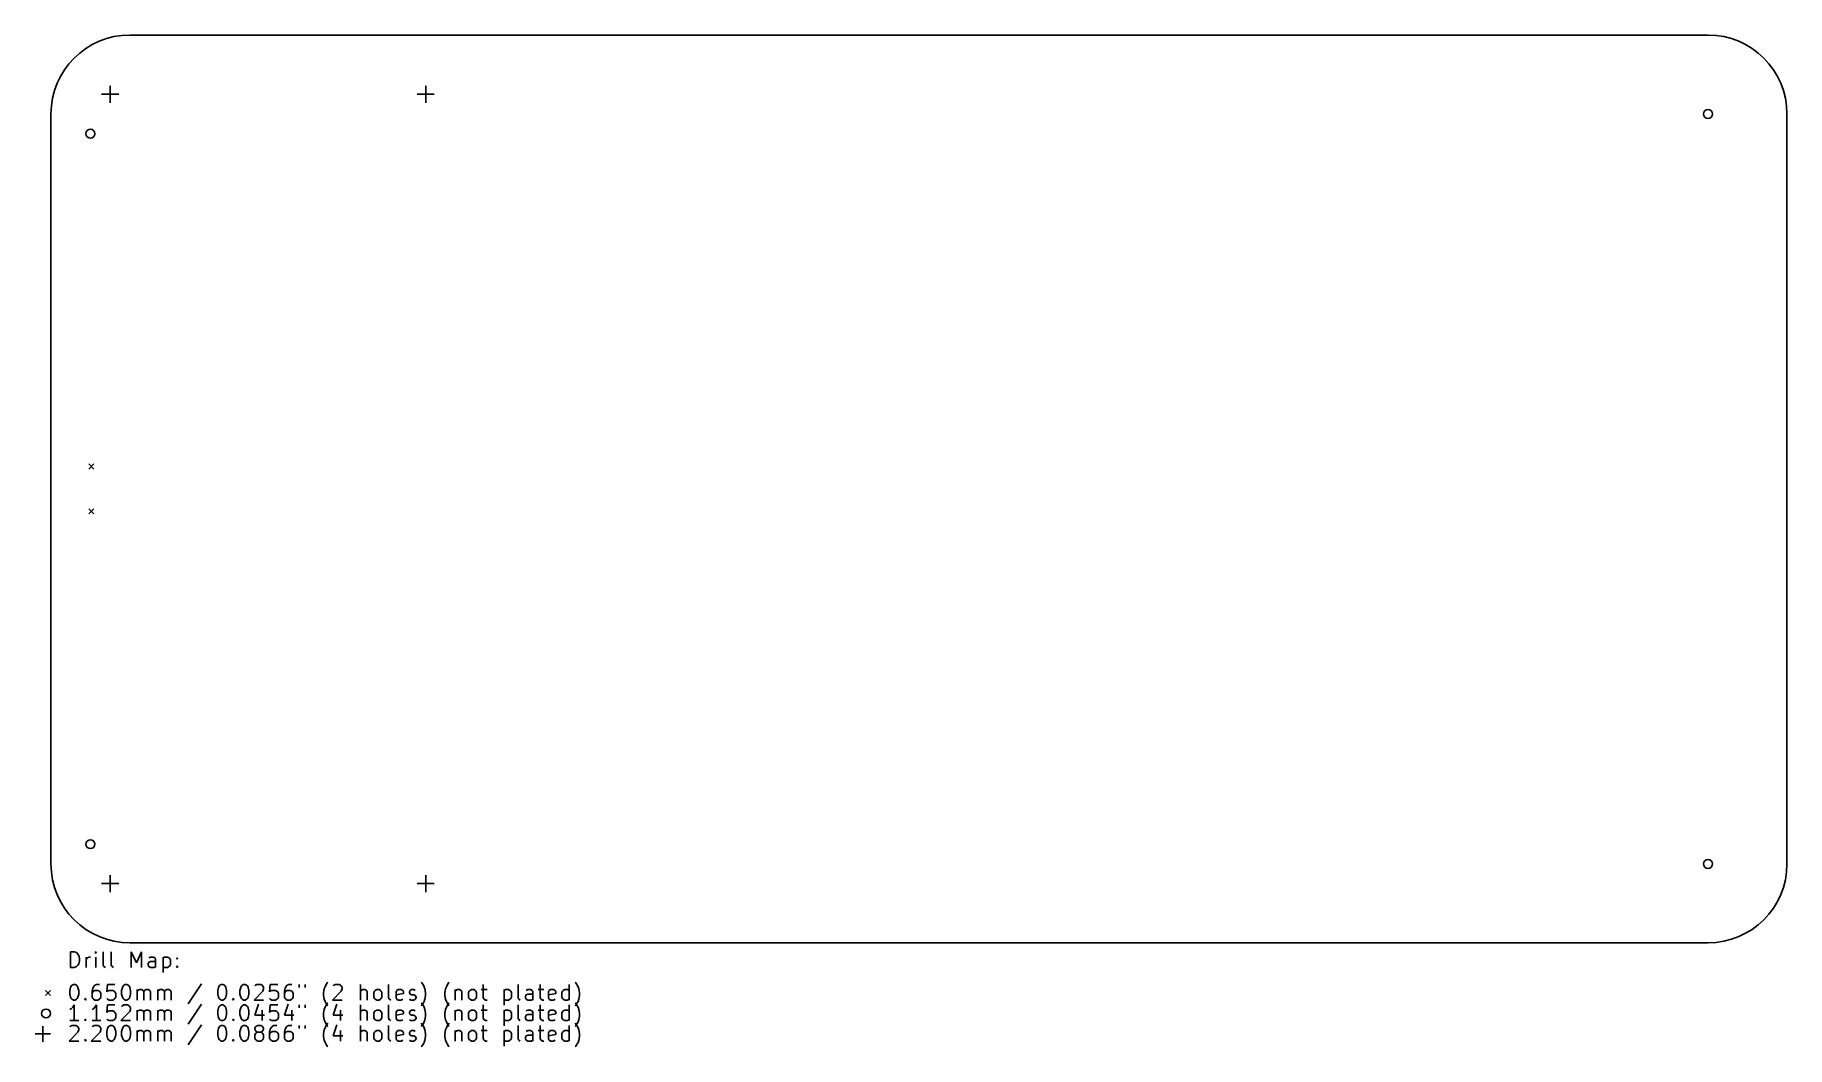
# Model space of a CAD drawing. Extents: x 40 to 265, y -138 to -8.
import ezdxf

# ---------------------------------------------------------------- set-up
doc = ezdxf.new("R2010")
doc.units = 0
doc.layers.add('BLACK', color=7, linetype='CONTINUOUS')

msp = doc.modelspace()

# ---------------------------------------------------------------- linework, layer by layer
at = {"layer": 'BLACK', "linetype": 'CONTINUOUS'}
for p, q in [((255.27, -7.62), (52.07, -7.62)), ((48.43, -15.24), (50.63, -15.24)), ((49.53, -14.14), (49.53, -16.34)), ((89.07, -15.24), (91.27, -15.24)), ((90.17, -14.14), (90.17, -16.34)), ((41.91, -17.78), (41.91, -114.3)), ((265.43, -114.3), (265.43, -17.78)), ((46.77, -62.825), (47.42, -63.475)), ((47.42, -62.825), (46.77, -63.475)), ((46.77, -68.605), (47.42, -69.255)), ((47.42, -68.605), (46.77, -69.255)), ((48.43, -116.84), (50.63, -116.84)), ((49.53, -115.74), (49.53, -117.94)), ((89.07, -116.84), (91.27, -116.84)), ((90.17, -115.74), (90.17, -117.94)), ((44.4362, -127.615), (44.4362, -125.615)), ((44.4362, -125.615), (44.9124, -125.615)), ((44.9124, -125.615), (45.1981, -125.71)), ((45.1981, -125.71), (45.3886, -125.9)), ((45.3886, -125.9), (45.4838, -126.091)), ((45.4838, -126.091), (45.579, -126.472)), ((46.4362, -127.615), (46.4362, -126.281)), ((46.6267, -126.377), (46.8171, -126.281)), ((46.8171, -126.281), (47.0076, -126.281)), ((47.6743, -125.615), (47.579, -125.71)), ((47.579, -125.71), (47.6743, -125.805)), ((47.7695, -125.71), (47.6743, -125.615)), ((47.6743, -125.615), (47.6743, -125.805)), ((47.6743, -125.805), (47.7695, -125.71)), ((47.6743, -127.615), (47.6743, -126.281)), ((48.6267, -127.329), (48.6267, -125.615)), ((49.6743, -127.329), (49.6743, -125.615)), ((52.07, -124.46), (255.27, -124.46)), ((52.2457, -127.615), (52.2457, -125.615)), ((52.2457, -125.615), (52.9124, -127.043)), ((52.9124, -127.043), (53.579, -125.615)), ((53.579, -125.615), (53.579, -127.615)), ((54.7219, -126.281), (54.5314, -126.377)), ((55.1029, -126.281), (54.7219, -126.281)), ((55.2933, -126.377), (55.1029, -126.281)), ((56.341, -126.281), (56.341, -128.281)), ((56.341, -126.377), (56.5314, -126.281)), ((56.5314, -126.281), (56.9124, -126.281)), ((56.9124, -126.281), (57.1029, -126.377)), ((44.9124, -127.615), (44.4362, -127.615)), ((45.1981, -127.52), (44.9124, -127.615)), ((45.3886, -127.329), (45.1981, -127.52)), ((45.4838, -127.139), (45.3886, -127.329)), ((45.579, -126.758), (45.4838, -127.139)), ((45.579, -126.472), (45.579, -126.758)), ((46.4362, -126.662), (46.5314, -126.472)), ((46.5314, -126.472), (46.6267, -126.377)), ((48.7219, -127.52), (48.6267, -127.329)), ((48.9124, -127.615), (48.7219, -127.52)), ((49.7695, -127.52), (49.6743, -127.329)), ((49.96, -127.615), (49.7695, -127.52)), ((54.4362, -127.139), (54.5314, -126.948)), ((54.4362, -127.329), (54.4362, -127.139)), ((54.5314, -127.52), (54.4362, -127.329)), ((54.5314, -126.948), (54.7219, -126.853)), ((54.7219, -127.615), (54.5314, -127.52)), ((54.7219, -126.853), (55.1981, -126.853)), ((55.1981, -127.615), (54.7219, -127.615)), ((55.1981, -126.853), (55.3886, -126.758)), ((55.3886, -127.52), (55.1981, -127.615)), ((55.3886, -126.567), (55.2933, -126.377)), ((55.3886, -127.615), (55.3886, -126.567)), ((56.5314, -127.615), (56.341, -127.52)), ((56.9124, -127.615), (56.5314, -127.615)), ((57.1029, -127.52), (56.9124, -127.615)), ((57.1029, -126.377), (57.1981, -126.472)), ((57.1981, -127.424), (57.1029, -127.52)), ((57.1981, -126.472), (57.2933, -126.662)), ((57.2933, -127.234), (57.1981, -127.424)), ((57.2933, -126.662), (57.2933, -127.234)), ((58.0552, -126.472), (58.1505, -126.377)), ((58.1505, -126.567), (58.0552, -126.472)), ((58.0552, -127.52), (58.1505, -127.424)), ((58.1505, -127.615), (58.0552, -127.52)), ((58.1505, -126.377), (58.2457, -126.472)), ((58.1505, -126.377), (58.1505, -126.567)), ((58.2457, -126.472), (58.1505, -126.567)), ((58.1505, -127.424), (58.2457, -127.52)), ((58.1505, -127.424), (58.1505, -127.615)), ((58.2457, -127.52), (58.1505, -127.615)), ((41.21, -130.585), (41.86, -131.235)), ((41.86, -130.585), (41.21, -131.235)), ((44.341, -130.577), (44.4362, -130.196)), ((44.341, -131.053), (44.341, -130.577)), ((44.4362, -130.196), (44.5314, -130.005)), ((44.5314, -130.005), (44.6267, -129.91)), ((44.6267, -129.91), (44.8171, -129.815)), ((44.8171, -129.815), (45.0076, -129.815)), ((45.0076, -129.815), (45.1981, -129.91)), ((45.1981, -129.91), (45.2933, -130.005)), ((45.2933, -130.005), (45.3886, -130.196)), ((45.3886, -130.196), (45.4838, -130.577)), ((45.4838, -130.577), (45.4838, -131.053)), ((47.2933, -130.291), (47.1981, -130.672)), ((47.1981, -130.672), (47.1981, -131.434)), ((47.2933, -130.767), (47.1981, -130.958)), ((47.4838, -130.005), (47.2933, -130.291)), ((47.3886, -130.672), (47.2933, -130.767)), ((47.579, -130.577), (47.3886, -130.672)), ((47.579, -129.91), (47.4838, -130.005)), ((47.7695, -129.815), (47.579, -129.91)), ((47.96, -130.577), (47.579, -130.577)), ((48.1505, -129.815), (47.7695, -129.815)), ((48.1505, -130.672), (47.96, -130.577)), ((48.2457, -130.767), (48.1505, -130.672)), ((48.341, -130.958), (48.2457, -130.767)), ((49.1981, -129.815), (49.1029, -130.767)), ((49.1029, -130.767), (49.1981, -130.672)), ((50.1505, -129.815), (49.1981, -129.815)), ((49.1981, -130.672), (49.3886, -130.577)), ((49.3886, -130.577), (49.8648, -130.577)), ((49.8648, -130.577), (50.0552, -130.672)), ((50.0552, -130.672), (50.1505, -130.767)), ((50.1505, -130.767), (50.2457, -130.958)), ((51.0076, -130.577), (51.1029, -130.196)), ((51.0076, -131.053), (51.0076, -130.577)), ((51.1029, -130.196), (51.1981, -130.005)), ((51.1981, -130.005), (51.2933, -129.91)), ((51.2933, -129.91), (51.4838, -129.815)), ((51.4838, -129.815), (51.6743, -129.815)), ((51.6743, -129.815), (51.8648, -129.91)), ((51.8648, -129.91), (51.96, -130.005)), ((51.96, -130.005), (52.0552, -130.196)), ((52.0552, -130.196), (52.1505, -130.577)), ((52.1505, -130.577), (52.1505, -131.053)), ((53.0076, -131.815), (53.0076, -130.481)), ((53.0076, -130.672), (53.1029, -130.577)), ((53.1029, -130.577), (53.2933, -130.481)), ((53.2933, -130.481), (53.579, -130.481)), ((53.579, -130.481), (53.7695, -130.577)), ((53.7695, -130.577), (53.8648, -130.767)), ((53.8648, -130.767), (53.96, -130.577)), ((53.8648, -130.767), (53.8648, -131.815)), ((53.96, -130.577), (54.1505, -130.481)), ((54.1505, -130.481), (54.4362, -130.481)), ((54.4362, -130.481), (54.6267, -130.577)), ((54.6267, -130.577), (54.7219, -130.767)), ((54.7219, -130.767), (54.7219, -131.815)), ((55.6743, -131.815), (55.6743, -130.481)), ((55.6743, -130.672), (55.7695, -130.577)), ((55.7695, -130.577), (55.96, -130.481)), ((55.96, -130.481), (56.2457, -130.481)), ((56.2457, -130.481), (56.4362, -130.577)), ((56.4362, -130.577), (56.5314, -130.767)), ((56.5314, -130.767), (56.6267, -130.577)), ((56.5314, -130.767), (56.5314, -131.815)), ((56.6267, -130.577), (56.8171, -130.481)), ((56.8171, -130.481), (57.1029, -130.481)), ((57.1029, -130.481), (57.2933, -130.577)), ((57.2933, -130.577), (57.3886, -130.767)), ((57.3886, -130.767), (57.3886, -131.815)), ((61.2933, -129.72), (59.579, -132.291)), ((63.3886, -130.577), (63.4838, -130.196)), ((63.3886, -131.053), (63.3886, -130.577)), ((63.4838, -130.196), (63.579, -130.005)), ((63.579, -130.005), (63.6743, -129.91)), ((63.6743, -129.91), (63.8648, -129.815)), ((63.8648, -129.815), (64.0552, -129.815)), ((64.0552, -129.815), (64.2457, -129.91)), ((64.2457, -129.91), (64.341, -130.005)), ((64.341, -130.005), (64.4362, -130.196)), ((64.4362, -130.196), (64.5314, -130.577)), ((64.5314, -130.577), (64.5314, -131.053)), ((66.2457, -130.577), (66.341, -130.196)), ((66.2457, -131.053), (66.2457, -130.577)), ((66.341, -130.196), (66.4362, -130.005)), ((66.4362, -130.005), (66.5314, -129.91)), ((66.5314, -129.91), (66.7219, -129.815)), ((66.7219, -129.815), (66.9124, -129.815)), ((66.9124, -129.815), (67.1029, -129.91)), ((67.1029, -129.91), (67.1981, -130.005)), ((67.1981, -130.005), (67.2933, -130.196)), ((67.2933, -130.196), (67.3886, -130.577)), ((67.3886, -130.577), (67.3886, -131.053)), ((69.1981, -130.672), (68.0552, -131.815)), ((68.1505, -130.005), (68.2457, -129.91)), ((68.2457, -129.91), (68.4362, -129.815)), ((68.4362, -129.815), (68.9124, -129.815)), ((68.9124, -129.815), (69.1029, -129.91)), ((69.1029, -129.91), (69.1981, -130.005)), ((69.1981, -130.005), (69.2933, -130.196)), ((69.2933, -130.386), (69.1981, -130.672)), ((69.2933, -130.196), (69.2933, -130.386)), ((70.1505, -129.815), (70.0552, -130.767)), ((70.0552, -130.767), (70.1505, -130.672)), ((71.1029, -129.815), (70.1505, -129.815)), ((70.1505, -130.672), (70.341, -130.577)), ((70.341, -130.577), (70.8171, -130.577)), ((70.8171, -130.577), (71.0076, -130.672)), ((71.0076, -130.672), (71.1029, -130.767)), ((71.1029, -130.767), (71.1981, -130.958)), ((72.0552, -130.291), (71.96, -130.672)), ((71.96, -130.672), (71.96, -131.434)), ((72.0552, -130.767), (71.96, -130.958)), ((72.2457, -130.005), (72.0552, -130.291)), ((72.1505, -130.672), (72.0552, -130.767)), ((72.341, -130.577), (72.1505, -130.672)), ((72.341, -129.91), (72.2457, -130.005)), ((72.5314, -129.815), (72.341, -129.91)), ((72.7219, -130.577), (72.341, -130.577)), ((72.9124, -129.815), (72.5314, -129.815)), ((72.9124, -130.672), (72.7219, -130.577)), ((73.0076, -130.767), (72.9124, -130.672)), ((73.1029, -130.958), (73.0076, -130.767)), ((73.8648, -129.815), (73.8648, -130.196)), ((74.6267, -129.815), (74.6267, -130.196)), ((77.0076, -130.862), (77.1029, -130.386)), ((77.1029, -130.386), (77.1981, -130.1)), ((77.1981, -130.1), (77.2933, -129.91)), ((77.2933, -129.91), (77.4838, -129.624)), ((77.4838, -129.624), (77.579, -129.529)), ((79.2933, -130.672), (78.1505, -131.815)), ((78.2457, -130.005), (78.341, -129.91)), ((78.341, -129.91), (78.5314, -129.815)), ((78.5314, -129.815), (79.0076, -129.815)), ((79.0076, -129.815), (79.1981, -129.91)), ((79.1981, -129.91), (79.2933, -130.005)), ((79.2933, -130.005), (79.3886, -130.196)), ((79.3886, -130.386), (79.2933, -130.672)), ((79.3886, -130.196), (79.3886, -130.386)), ((81.7695, -131.815), (81.7695, -129.815)), ((81.8648, -130.577), (81.7695, -130.672)), ((82.0552, -130.481), (81.8648, -130.577)), ((82.341, -130.481), (82.0552, -130.481)), ((82.5314, -130.577), (82.341, -130.481)), ((82.6267, -130.767), (82.5314, -130.577)), ((82.6267, -131.815), (82.6267, -130.767)), ((83.4838, -130.862), (83.579, -130.672)), ((83.579, -130.672), (83.6743, -130.577)), ((83.6743, -130.577), (83.8648, -130.481)), ((83.8648, -130.481), (84.1505, -130.481)), ((84.1505, -130.481), (84.341, -130.577)), ((84.341, -130.577), (84.4362, -130.672)), ((84.4362, -130.672), (84.5314, -130.862)), ((85.3886, -131.529), (85.3886, -129.815)), ((86.341, -130.767), (86.4362, -130.577)), ((86.341, -131.529), (86.341, -130.767)), ((86.4362, -130.577), (86.6267, -130.481)), ((86.6267, -130.481), (87.0076, -130.481)), ((87.0076, -130.481), (87.1981, -130.577)), ((87.1981, -130.577), (87.2933, -130.767)), ((87.2933, -130.767), (87.2933, -130.958)), ((88.0552, -130.767), (88.1505, -130.577)), ((88.0552, -130.862), (88.0552, -130.767)), ((88.1505, -130.577), (88.341, -130.481)), ((88.341, -130.481), (88.6267, -130.481)), ((88.6267, -130.481), (88.8171, -130.577)), ((89.6743, -129.624), (89.579, -129.529)), ((89.8648, -129.91), (89.6743, -129.624)), ((89.96, -130.1), (89.8648, -129.91)), ((90.0552, -130.386), (89.96, -130.1)), ((90.1505, -130.862), (90.0552, -130.386)), ((92.6267, -130.862), (92.7219, -130.386)), ((92.7219, -130.386), (92.8171, -130.1)), ((92.8171, -130.1), (92.9124, -129.91)), ((92.9124, -129.91), (93.1029, -129.624)), ((93.1029, -129.624), (93.1981, -129.529)), ((93.96, -130.481), (93.96, -131.815)), ((93.96, -130.672), (94.0552, -130.577)), ((94.0552, -130.577), (94.2457, -130.481)), ((94.2457, -130.481), (94.5314, -130.481)), ((94.5314, -130.481), (94.7219, -130.577)), ((94.7219, -130.577), (94.8171, -130.767)), ((94.8171, -130.767), (94.8171, -131.815)), ((95.6743, -130.862), (95.7695, -130.672)), ((95.7695, -130.672), (95.8648, -130.577)), ((95.8648, -130.577), (96.0552, -130.481)), ((96.0552, -130.481), (96.341, -130.481)), ((96.341, -130.481), (96.5314, -130.577)), ((96.5314, -130.577), (96.6267, -130.672)), ((96.6267, -130.672), (96.7219, -130.862)), ((97.2933, -130.481), (98.0552, -130.481)), ((97.579, -129.815), (97.579, -131.529)), ((100.246, -130.481), (100.246, -132.481)), ((100.246, -130.577), (100.436, -130.481)), ((100.436, -130.481), (100.817, -130.481)), ((100.817, -130.481), (101.008, -130.577)), ((101.008, -130.577), (101.103, -130.672)), ((101.103, -130.672), (101.198, -130.862)), ((102.055, -131.529), (102.055, -129.815)), ((103.293, -130.481), (103.103, -130.577)), ((103.674, -130.481), (103.293, -130.481)), ((103.865, -130.577), (103.674, -130.481)), ((103.96, -130.767), (103.865, -130.577)), ((103.96, -131.815), (103.96, -130.767)), ((104.627, -130.481), (105.389, -130.481)), ((104.912, -129.815), (104.912, -131.529)), ((105.96, -130.767), (106.055, -130.577)), ((105.96, -131.529), (105.96, -130.767)), ((106.055, -130.577), (106.246, -130.481)), ((106.246, -130.481), (106.627, -130.481)), ((106.627, -130.481), (106.817, -130.577)), ((106.817, -130.577), (106.912, -130.767)), ((106.912, -130.767), (106.912, -130.958)), ((107.674, -130.862), (107.77, -130.672)), ((107.77, -130.672), (107.865, -130.577)), ((107.865, -130.577), (108.055, -130.481)), ((108.055, -130.481), (108.436, -130.481)), ((108.436, -130.481), (108.627, -130.577)), ((108.627, -131.815), (108.627, -129.815)), ((109.484, -129.624), (109.389, -129.529)), ((109.674, -129.91), (109.484, -129.624)), ((109.77, -130.1), (109.674, -129.91)), ((109.865, -130.386), (109.77, -130.1)), ((109.96, -130.862), (109.865, -130.386)), ((44.4362, -131.434), (44.341, -131.053)), ((44.5314, -132.931), (44.341, -133.026)), ((44.5314, -131.624), (44.4362, -131.434)), ((44.6267, -131.72), (44.5314, -131.624)), ((44.7219, -132.74), (44.5314, -132.931)), ((44.8171, -131.815), (44.6267, -131.72)), ((44.9124, -132.455), (44.7219, -132.74)), ((45.0076, -131.815), (44.8171, -131.815)), ((44.9124, -134.455), (44.9124, -132.455)), ((45.1981, -131.72), (45.0076, -131.815)), ((45.2933, -131.624), (45.1981, -131.72)), ((45.3886, -131.434), (45.2933, -131.624)), ((45.4838, -131.053), (45.3886, -131.434)), ((46.2457, -131.72), (46.341, -131.624)), ((46.341, -131.815), (46.2457, -131.72)), ((46.341, -131.624), (46.4362, -131.72)), ((46.341, -131.624), (46.341, -131.815)), ((46.4362, -131.72), (46.341, -131.815)), ((47.1981, -131.434), (47.2933, -131.624)), ((47.3886, -132.931), (47.1981, -133.026)), ((47.2933, -131.624), (47.3886, -131.72)), ((47.3886, -131.72), (47.579, -131.815)), ((47.579, -132.74), (47.3886, -132.931)), ((47.579, -131.815), (47.96, -131.815)), ((47.7695, -132.455), (47.579, -132.74)), ((47.7695, -134.455), (47.7695, -132.455)), ((47.96, -131.815), (48.1505, -131.72)), ((48.1505, -131.72), (48.2457, -131.624)), ((48.2457, -131.624), (48.341, -131.434)), ((48.341, -131.434), (48.341, -130.958)), ((49.1981, -131.72), (49.1029, -131.624)), ((49.1981, -132.455), (49.1029, -133.407)), ((49.3886, -131.815), (49.1981, -131.72)), ((50.1505, -132.455), (49.1981, -132.455)), ((49.8648, -131.815), (49.3886, -131.815)), ((50.0552, -131.72), (49.8648, -131.815)), ((50.1505, -131.624), (50.0552, -131.72)), ((50.2457, -131.434), (50.1505, -131.624)), ((50.2457, -130.958), (50.2457, -131.434)), ((51.1029, -131.434), (51.0076, -131.053)), ((51.0076, -132.645), (51.1029, -132.55)), ((51.1981, -131.624), (51.1029, -131.434)), ((51.1029, -132.55), (51.2933, -132.455)), ((51.2933, -131.72), (51.1981, -131.624)), ((51.4838, -131.815), (51.2933, -131.72)), ((51.2933, -132.455), (51.7695, -132.455)), ((51.6743, -131.815), (51.4838, -131.815)), ((51.8648, -131.72), (51.6743, -131.815)), ((51.7695, -132.455), (51.96, -132.55)), ((51.96, -131.624), (51.8648, -131.72)), ((52.0552, -131.434), (51.96, -131.624)), ((51.96, -132.55), (52.0552, -132.645)), ((52.1505, -131.053), (52.0552, -131.434)), ((52.0552, -132.645), (52.1505, -132.836)), ((52.1505, -133.026), (52.0552, -133.312)), ((52.1505, -132.836), (52.1505, -133.026)), ((61.2933, -132.36), (59.579, -134.931)), ((63.4838, -131.434), (63.3886, -131.053)), ((63.3886, -133.217), (63.4838, -132.836)), ((63.579, -131.624), (63.4838, -131.434)), ((63.4838, -132.836), (63.579, -132.645)), ((63.6743, -131.72), (63.579, -131.624)), ((63.579, -132.645), (63.6743, -132.55)), ((63.8648, -131.815), (63.6743, -131.72)), ((63.6743, -132.55), (63.8648, -132.455)), ((64.0552, -131.815), (63.8648, -131.815)), ((63.8648, -132.455), (64.0552, -132.455)), ((64.2457, -131.72), (64.0552, -131.815)), ((64.0552, -132.455), (64.2457, -132.55)), ((64.341, -131.624), (64.2457, -131.72)), ((64.2457, -132.55), (64.341, -132.645)), ((64.4362, -131.434), (64.341, -131.624)), ((64.341, -132.645), (64.4362, -132.836)), ((64.5314, -131.053), (64.4362, -131.434)), ((64.4362, -132.836), (64.5314, -133.217)), ((65.2933, -131.72), (65.3886, -131.624)), ((65.3886, -131.815), (65.2933, -131.72)), ((65.3886, -131.624), (65.4838, -131.72)), ((65.3886, -131.624), (65.3886, -131.815)), ((65.4838, -131.72), (65.3886, -131.815)), ((66.341, -131.434), (66.2457, -131.053)), ((66.2457, -133.217), (66.341, -132.836)), ((66.4362, -131.624), (66.341, -131.434)), ((66.341, -132.836), (66.4362, -132.645)), ((66.5314, -131.72), (66.4362, -131.624)), ((66.4362, -132.645), (66.5314, -132.55)), ((66.7219, -131.815), (66.5314, -131.72)), ((66.5314, -132.55), (66.7219, -132.455)), ((66.9124, -131.815), (66.7219, -131.815)), ((66.7219, -132.455), (66.9124, -132.455)), ((67.1029, -131.72), (66.9124, -131.815)), ((66.9124, -132.455), (67.1029, -132.55)), ((67.1981, -131.624), (67.1029, -131.72)), ((67.1029, -132.55), (67.1981, -132.645)), ((67.2933, -131.434), (67.1981, -131.624)), ((67.1981, -132.645), (67.2933, -132.836)), ((67.3886, -131.053), (67.2933, -131.434)), ((67.2933, -132.836), (67.3886, -133.217)), ((68.0552, -131.815), (69.2933, -131.815)), ((68.6267, -132.36), (68.1505, -133.788)), ((70.1505, -131.72), (70.0552, -131.624)), ((70.1505, -132.455), (70.0552, -133.407)), ((70.341, -131.815), (70.1505, -131.72)), ((71.1029, -132.455), (70.1505, -132.455)), ((70.8171, -131.815), (70.341, -131.815)), ((71.0076, -131.72), (70.8171, -131.815)), ((71.1029, -131.624), (71.0076, -131.72)), ((71.1981, -131.434), (71.1029, -131.624)), ((71.1981, -130.958), (71.1981, -131.434)), ((71.96, -131.434), (72.0552, -131.624)), ((72.4362, -132.36), (71.96, -133.788)), ((72.0552, -131.624), (72.1505, -131.72)), ((72.1505, -131.72), (72.341, -131.815)), ((72.341, -131.815), (72.7219, -131.815)), ((72.7219, -131.815), (72.9124, -131.72)), ((72.9124, -131.72), (73.0076, -131.624)), ((73.0076, -131.624), (73.1029, -131.434)), ((73.1029, -131.434), (73.1029, -130.958)), ((73.8648, -132.455), (73.8648, -132.836)), ((74.6267, -132.455), (74.6267, -132.836)), ((77.0076, -131.243), (77.0076, -130.862)), ((77.1029, -131.72), (77.0076, -131.243)), ((77.0076, -133.502), (77.1029, -133.026)), ((77.1981, -132.005), (77.1029, -131.72)), ((77.1029, -133.026), (77.1981, -132.74)), ((77.2933, -132.196), (77.1981, -132.005)), ((77.1981, -132.74), (77.2933, -132.55)), ((77.4838, -132.481), (77.2933, -132.196)), ((77.2933, -132.55), (77.4838, -132.264)), ((77.4838, -132.264), (77.579, -132.169)), ((77.579, -132.577), (77.4838, -132.481)), ((78.1505, -131.815), (79.3886, -131.815)), ((78.7219, -132.36), (78.2457, -133.788)), ((81.7695, -134.455), (81.7695, -132.455)), ((83.4838, -131.434), (83.4838, -130.862)), ((83.579, -131.624), (83.4838, -131.434)), ((83.6743, -131.72), (83.579, -131.624)), ((83.8648, -131.815), (83.6743, -131.72)), ((84.1505, -131.815), (83.8648, -131.815)), ((84.341, -131.72), (84.1505, -131.815)), ((84.4362, -131.624), (84.341, -131.72)), ((84.5314, -131.434), (84.4362, -131.624)), ((84.5314, -130.862), (84.5314, -131.434)), ((85.4838, -131.72), (85.3886, -131.529)), ((85.3886, -134.169), (85.3886, -132.455)), ((85.6743, -131.815), (85.4838, -131.72)), ((87.2933, -130.958), (86.341, -131.148)), ((86.4362, -131.72), (86.341, -131.529)), ((86.6267, -131.815), (86.4362, -131.72)), ((87.0076, -131.815), (86.6267, -131.815)), ((87.1981, -131.72), (87.0076, -131.815)), ((88.1505, -131.053), (88.0552, -130.862)), ((88.0552, -131.72), (88.2457, -131.815)), ((88.341, -131.148), (88.1505, -131.053)), ((88.2457, -131.815), (88.6267, -131.815)), ((88.6267, -131.148), (88.341, -131.148)), ((88.8171, -131.243), (88.6267, -131.148)), ((88.6267, -131.815), (88.8171, -131.72)), ((88.9124, -131.434), (88.8171, -131.243)), ((88.8171, -131.72), (88.9124, -131.529)), ((88.9124, -131.529), (88.9124, -131.434)), ((89.6743, -132.264), (89.579, -132.169)), ((89.579, -132.577), (89.6743, -132.481)), ((89.6743, -132.481), (89.8648, -132.196)), ((89.8648, -132.55), (89.6743, -132.264)), ((89.8648, -132.196), (89.96, -132.005)), ((89.96, -132.74), (89.8648, -132.55)), ((89.96, -132.005), (90.0552, -131.72)), ((90.0552, -133.026), (89.96, -132.74)), ((90.0552, -131.72), (90.1505, -131.243)), ((90.1505, -133.502), (90.0552, -133.026)), ((90.1505, -131.243), (90.1505, -130.862)), ((92.6267, -131.243), (92.6267, -130.862)), ((92.7219, -131.72), (92.6267, -131.243)), ((92.6267, -133.502), (92.7219, -133.026)), ((92.8171, -132.005), (92.7219, -131.72)), ((92.7219, -133.026), (92.8171, -132.74)), ((92.9124, -132.196), (92.8171, -132.005)), ((92.8171, -132.74), (92.9124, -132.55)), ((93.1029, -132.481), (92.9124, -132.196)), ((92.9124, -132.55), (93.1029, -132.264)), ((93.1029, -132.264), (93.1981, -132.169)), ((93.1981, -132.577), (93.1029, -132.481)), ((95.6743, -131.434), (95.6743, -130.862)), ((95.7695, -131.624), (95.6743, -131.434)), ((95.8648, -131.72), (95.7695, -131.624)), ((96.0552, -131.815), (95.8648, -131.72)), ((96.341, -131.815), (96.0552, -131.815)), ((96.5314, -131.72), (96.341, -131.815)), ((96.6267, -131.624), (96.5314, -131.72)), ((96.7219, -131.434), (96.6267, -131.624)), ((96.7219, -130.862), (96.7219, -131.434)), ((97.579, -131.529), (97.6743, -131.72)), ((97.579, -132.455), (97.579, -134.169)), ((97.6743, -131.72), (97.8648, -131.815)), ((97.8648, -131.815), (98.0552, -131.815)), ((100.436, -131.815), (100.246, -131.72)), ((100.817, -131.815), (100.436, -131.815)), ((101.008, -131.72), (100.817, -131.815)), ((101.103, -131.624), (101.008, -131.72)), ((101.198, -131.434), (101.103, -131.624)), ((101.198, -130.862), (101.198, -131.434)), ((102.15, -131.72), (102.055, -131.529)), ((102.055, -134.169), (102.055, -132.455)), ((102.341, -131.815), (102.15, -131.72)), ((103.008, -131.339), (103.103, -131.148)), ((103.008, -131.529), (103.008, -131.339)), ((103.103, -131.72), (103.008, -131.529)), ((103.103, -131.148), (103.293, -131.053)), ((103.293, -131.815), (103.103, -131.72)), ((103.293, -131.053), (103.77, -131.053)), ((103.77, -131.815), (103.293, -131.815)), ((103.77, -131.053), (103.96, -130.958)), ((103.96, -131.72), (103.77, -131.815)), ((104.912, -131.529), (105.008, -131.72)), ((104.912, -132.455), (104.912, -134.169)), ((105.008, -131.72), (105.198, -131.815)), ((105.198, -131.815), (105.389, -131.815)), ((106.912, -130.958), (105.96, -131.148)), ((106.055, -131.72), (105.96, -131.529)), ((106.246, -131.815), (106.055, -131.72)), ((106.627, -131.815), (106.246, -131.815)), ((106.817, -131.72), (106.627, -131.815)), ((107.674, -131.434), (107.674, -130.862)), ((107.77, -131.624), (107.674, -131.434)), ((107.865, -131.72), (107.77, -131.624)), ((108.055, -131.815), (107.865, -131.72)), ((108.436, -131.815), (108.055, -131.815)), ((108.627, -131.72), (108.436, -131.815)), ((108.627, -134.455), (108.627, -132.455)), ((109.484, -132.264), (109.389, -132.169)), ((109.389, -132.577), (109.484, -132.481)), ((109.484, -132.481), (109.674, -132.196)), ((109.674, -132.55), (109.484, -132.264)), ((109.674, -132.196), (109.77, -132.005)), ((109.77, -132.74), (109.674, -132.55)), ((109.77, -132.005), (109.865, -131.72)), ((109.865, -133.026), (109.77, -132.74)), ((109.865, -131.72), (109.96, -131.243)), ((109.96, -133.502), (109.865, -133.026)), ((109.96, -131.243), (109.96, -130.862)), ((40.86, -135.19), (40.86, -137.19)), ((45.4838, -134.455), (44.341, -134.455)), ((44.341, -135.285), (44.4362, -135.19)), ((44.4362, -135.19), (44.6267, -135.095)), ((44.6267, -135.095), (45.1029, -135.095)), ((45.1029, -135.095), (45.2933, -135.19)), ((45.2933, -135.19), (45.3886, -135.285)), ((45.3886, -135.285), (45.4838, -135.476)), ((46.2457, -134.36), (46.341, -134.264)), ((46.341, -134.455), (46.2457, -134.36)), ((46.341, -134.264), (46.4362, -134.36)), ((46.341, -134.264), (46.341, -134.455)), ((46.4362, -134.36), (46.341, -134.455)), ((48.341, -134.455), (47.1981, -134.455)), ((47.1981, -135.285), (47.2933, -135.19)), ((47.2933, -135.19), (47.4838, -135.095)), ((47.4838, -135.095), (47.96, -135.095)), ((47.96, -135.095), (48.1505, -135.19)), ((48.1505, -135.19), (48.2457, -135.285)), ((48.2457, -135.285), (48.341, -135.476)), ((49.1029, -133.407), (49.1981, -133.312)), ((49.1981, -134.36), (49.1029, -134.264)), ((49.1981, -133.312), (49.3886, -133.217)), ((49.3886, -134.455), (49.1981, -134.36)), ((49.1981, -135.476), (49.2933, -135.285)), ((49.2933, -135.285), (49.3886, -135.19)), ((49.3886, -133.217), (49.8648, -133.217)), ((49.8648, -134.455), (49.3886, -134.455)), ((49.3886, -135.19), (49.579, -135.095)), ((49.579, -135.095), (49.7695, -135.095)), ((49.7695, -135.095), (49.96, -135.19)), ((49.8648, -133.217), (50.0552, -133.312)), ((50.0552, -134.36), (49.8648, -134.455)), ((49.96, -135.19), (50.0552, -135.285)), ((50.0552, -133.312), (50.1505, -133.407)), ((50.1505, -134.264), (50.0552, -134.36)), ((50.0552, -135.285), (50.1505, -135.476)), ((50.1505, -133.407), (50.2457, -133.598)), ((50.2457, -134.074), (50.1505, -134.264)), ((50.2457, -133.598), (50.2457, -134.074)), ((52.0552, -133.312), (50.9124, -134.455)), ((50.9124, -134.455), (52.1505, -134.455)), ((51.1029, -135.476), (51.1981, -135.285)), ((51.1981, -135.285), (51.2933, -135.19)), ((51.2933, -135.19), (51.4838, -135.095)), ((51.4838, -135.095), (51.6743, -135.095)), ((51.6743, -135.095), (51.8648, -135.19)), ((51.8648, -135.19), (51.96, -135.285)), ((51.96, -135.285), (52.0552, -135.476)), ((53.0076, -134.455), (53.0076, -133.121)), ((53.0076, -133.312), (53.1029, -133.217)), ((53.1029, -133.217), (53.2933, -133.121)), ((53.2933, -133.121), (53.579, -133.121)), ((53.579, -133.121), (53.7695, -133.217)), ((53.7695, -133.217), (53.8648, -133.407)), ((53.8648, -133.407), (53.96, -133.217)), ((53.8648, -133.407), (53.8648, -134.455)), ((53.96, -133.217), (54.1505, -133.121)), ((54.1505, -133.121), (54.4362, -133.121)), ((54.4362, -133.121), (54.6267, -133.217)), ((54.6267, -133.217), (54.7219, -133.407)), ((54.7219, -133.407), (54.7219, -134.455)), ((55.6743, -134.455), (55.6743, -133.121)), ((55.6743, -133.312), (55.7695, -133.217)), ((55.7695, -133.217), (55.96, -133.121)), ((55.96, -133.121), (56.2457, -133.121)), ((56.2457, -133.121), (56.4362, -133.217)), ((56.4362, -133.217), (56.5314, -133.407)), ((56.5314, -133.407), (56.6267, -133.217)), ((56.5314, -133.407), (56.5314, -134.455)), ((56.6267, -133.217), (56.8171, -133.121)), ((56.8171, -133.121), (57.1029, -133.121)), ((57.1029, -133.121), (57.2933, -133.217)), ((57.2933, -133.217), (57.3886, -133.407)), ((57.3886, -133.407), (57.3886, -134.455)), ((61.2933, -135), (59.579, -137.571)), ((63.3886, -133.693), (63.3886, -133.217)), ((63.4838, -134.074), (63.3886, -133.693)), ((63.579, -134.264), (63.4838, -134.074)), ((63.4838, -135.476), (63.579, -135.285)), ((63.6743, -134.36), (63.579, -134.264)), ((63.579, -135.285), (63.6743, -135.19)), ((63.8648, -134.455), (63.6743, -134.36)), ((63.6743, -135.19), (63.8648, -135.095)), ((64.0552, -134.455), (63.8648, -134.455)), ((63.8648, -135.095), (64.0552, -135.095)), ((64.2457, -134.36), (64.0552, -134.455)), ((64.0552, -135.095), (64.2457, -135.19)), ((64.341, -134.264), (64.2457, -134.36)), ((64.2457, -135.19), (64.341, -135.285)), ((64.4362, -134.074), (64.341, -134.264)), ((64.341, -135.285), (64.4362, -135.476)), ((64.5314, -133.693), (64.4362, -134.074)), ((64.5314, -133.217), (64.5314, -133.693)), ((65.2933, -134.36), (65.3886, -134.264)), ((65.3886, -134.455), (65.2933, -134.36)), ((65.3886, -134.264), (65.4838, -134.36)), ((65.3886, -134.264), (65.3886, -134.455)), ((65.4838, -134.36), (65.3886, -134.455)), ((66.2457, -133.693), (66.2457, -133.217)), ((66.341, -134.074), (66.2457, -133.693)), ((66.4362, -134.264), (66.341, -134.074)), ((66.341, -135.476), (66.4362, -135.285)), ((66.5314, -134.36), (66.4362, -134.264)), ((66.4362, -135.285), (66.5314, -135.19)), ((66.7219, -134.455), (66.5314, -134.36)), ((66.5314, -135.19), (66.7219, -135.095)), ((66.9124, -134.455), (66.7219, -134.455)), ((66.7219, -135.095), (66.9124, -135.095)), ((67.1029, -134.36), (66.9124, -134.455)), ((66.9124, -135.095), (67.1029, -135.19)), ((67.1981, -134.264), (67.1029, -134.36)), ((67.1029, -135.19), (67.1981, -135.285)), ((67.2933, -134.074), (67.1981, -134.264)), ((67.1981, -135.285), (67.2933, -135.476)), ((67.3886, -133.693), (67.2933, -134.074)), ((67.3886, -133.217), (67.3886, -133.693)), ((68.1505, -133.788), (69.3886, -133.788)), ((68.1505, -135.476), (68.2457, -135.285)), ((68.2457, -135.285), (68.341, -135.19)), ((68.341, -135.19), (68.5314, -135.095)), ((68.5314, -135.095), (68.9124, -135.095)), ((68.9124, -135.095), (69.1029, -135.19)), ((69.1029, -133.121), (69.1029, -134.455)), ((69.1029, -135.19), (69.1981, -135.285)), ((69.1981, -135.285), (69.2933, -135.476)), ((70.0552, -133.407), (70.1505, -133.312)), ((70.1505, -134.36), (70.0552, -134.264)), ((70.1505, -133.312), (70.341, -133.217)), ((70.341, -134.455), (70.1505, -134.36)), ((70.341, -135.285), (70.1505, -135.571)), ((70.341, -133.217), (70.8171, -133.217)), ((70.8171, -134.455), (70.341, -134.455)), ((70.4362, -135.19), (70.341, -135.285)), ((70.6267, -135.095), (70.4362, -135.19)), ((71.0076, -135.095), (70.6267, -135.095)), ((70.8171, -133.217), (71.0076, -133.312)), ((71.0076, -134.36), (70.8171, -134.455)), ((71.0076, -133.312), (71.1029, -133.407)), ((71.1029, -134.264), (71.0076, -134.36)), ((71.1029, -133.407), (71.1981, -133.598)), ((71.1981, -134.074), (71.1029, -134.264)), ((71.1981, -133.598), (71.1981, -134.074)), ((71.96, -133.788), (73.1981, -133.788)), ((72.2457, -135.285), (72.0552, -135.571)), ((72.341, -135.19), (72.2457, -135.285)), ((72.5314, -135.095), (72.341, -135.19)), ((72.9124, -135.095), (72.5314, -135.095)), ((72.9124, -133.121), (72.9124, -134.455)), ((73.8648, -135.095), (73.8648, -135.476)), ((74.6267, -135.095), (74.6267, -135.476)), ((77.0076, -133.883), (77.0076, -133.502)), ((77.1029, -134.36), (77.0076, -133.883)), ((77.1981, -134.645), (77.1029, -134.36)), ((77.2933, -134.836), (77.1981, -134.645)), ((77.1981, -135.38), (77.2933, -135.19)), ((77.4838, -135.121), (77.2933, -134.836)), ((77.2933, -135.19), (77.4838, -134.904)), ((77.4838, -134.904), (77.579, -134.809)), ((77.579, -135.217), (77.4838, -135.121)), ((78.2457, -133.788), (79.4838, -133.788)), ((78.7219, -135), (78.2457, -136.428)), ((79.1981, -133.121), (79.1981, -134.455)), ((81.8648, -133.217), (81.7695, -133.312)), ((81.7695, -137.095), (81.7695, -135.095)), ((82.0552, -133.121), (81.8648, -133.217)), ((82.341, -133.121), (82.0552, -133.121)), ((82.5314, -133.217), (82.341, -133.121)), ((82.6267, -133.407), (82.5314, -133.217)), ((82.6267, -134.455), (82.6267, -133.407)), ((83.4838, -133.502), (83.579, -133.312)), ((83.4838, -134.074), (83.4838, -133.502)), ((83.579, -134.264), (83.4838, -134.074)), ((83.579, -133.312), (83.6743, -133.217)), ((83.6743, -134.36), (83.579, -134.264)), ((83.6743, -133.217), (83.8648, -133.121)), ((83.8648, -134.455), (83.6743, -134.36)), ((83.8648, -133.121), (84.1505, -133.121)), ((84.1505, -134.455), (83.8648, -134.455)), ((84.1505, -133.121), (84.341, -133.217)), ((84.341, -134.36), (84.1505, -134.455)), ((84.341, -133.217), (84.4362, -133.312)), ((84.4362, -134.264), (84.341, -134.36)), ((84.4362, -133.312), (84.5314, -133.502)), ((84.5314, -134.074), (84.4362, -134.264)), ((84.5314, -133.502), (84.5314, -134.074)), ((85.4838, -134.36), (85.3886, -134.169)), ((85.3886, -136.809), (85.3886, -135.095)), ((85.6743, -134.455), (85.4838, -134.36)), ((86.341, -133.407), (86.4362, -133.217)), ((86.341, -134.169), (86.341, -133.407)), ((87.2933, -133.598), (86.341, -133.788)), ((86.4362, -134.36), (86.341, -134.169)), ((86.4362, -133.217), (86.6267, -133.121)), ((86.6267, -134.455), (86.4362, -134.36)), ((86.6267, -133.121), (87.0076, -133.121)), ((87.0076, -134.455), (86.6267, -134.455)), ((87.0076, -133.121), (87.1981, -133.217)), ((87.1981, -134.36), (87.0076, -134.455)), ((87.1981, -133.217), (87.2933, -133.407)), ((87.2933, -133.407), (87.2933, -133.598)), ((88.0552, -133.407), (88.1505, -133.217)), ((88.0552, -133.502), (88.0552, -133.407)), ((88.1505, -133.693), (88.0552, -133.502)), ((88.0552, -134.36), (88.2457, -134.455)), ((88.1505, -133.217), (88.341, -133.121)), ((88.341, -133.788), (88.1505, -133.693)), ((88.2457, -134.455), (88.6267, -134.455)), ((88.341, -133.121), (88.6267, -133.121)), ((88.6267, -133.788), (88.341, -133.788)), ((88.6267, -133.121), (88.8171, -133.217)), ((88.8171, -133.883), (88.6267, -133.788)), ((88.6267, -134.455), (88.8171, -134.36)), ((88.9124, -134.074), (88.8171, -133.883)), ((88.8171, -134.36), (88.9124, -134.169)), ((88.9124, -134.169), (88.9124, -134.074)), ((89.6743, -134.904), (89.579, -134.809)), ((89.579, -135.217), (89.6743, -135.121)), ((89.6743, -135.121), (89.8648, -134.836)), ((89.8648, -135.19), (89.6743, -134.904)), ((89.8648, -134.836), (89.96, -134.645)), ((89.96, -135.38), (89.8648, -135.19)), ((89.96, -134.645), (90.0552, -134.36)), ((90.0552, -134.36), (90.1505, -133.883)), ((90.1505, -133.883), (90.1505, -133.502)), ((92.6267, -133.883), (92.6267, -133.502)), ((92.7219, -134.36), (92.6267, -133.883)), ((92.8171, -134.645), (92.7219, -134.36)), ((92.9124, -134.836), (92.8171, -134.645)), ((92.8171, -135.38), (92.9124, -135.19)), ((93.1029, -135.121), (92.9124, -134.836)), ((92.9124, -135.19), (93.1029, -134.904)), ((93.1029, -134.904), (93.1981, -134.809)), ((93.1981, -135.217), (93.1029, -135.121)), ((93.96, -133.121), (93.96, -134.455)), ((93.96, -133.312), (94.0552, -133.217)), ((94.0552, -133.217), (94.2457, -133.121)), ((94.2457, -133.121), (94.5314, -133.121)), ((94.5314, -133.121), (94.7219, -133.217)), ((94.7219, -133.217), (94.8171, -133.407)), ((94.8171, -133.407), (94.8171, -134.455)), ((95.6743, -133.502), (95.7695, -133.312)), ((95.6743, -134.074), (95.6743, -133.502)), ((95.7695, -134.264), (95.6743, -134.074)), ((95.7695, -133.312), (95.8648, -133.217)), ((95.8648, -134.36), (95.7695, -134.264)), ((95.8648, -133.217), (96.0552, -133.121)), ((96.0552, -134.455), (95.8648, -134.36)), ((96.0552, -133.121), (96.341, -133.121)), ((96.341, -134.455), (96.0552, -134.455)), ((96.341, -133.121), (96.5314, -133.217)), ((96.5314, -134.36), (96.341, -134.455)), ((96.5314, -133.217), (96.6267, -133.312)), ((96.6267, -134.264), (96.5314, -134.36)), ((96.6267, -133.312), (96.7219, -133.502)), ((96.7219, -134.074), (96.6267, -134.264)), ((96.7219, -133.502), (96.7219, -134.074)), ((97.2933, -133.121), (98.0552, -133.121)), ((97.579, -134.169), (97.6743, -134.36)), ((97.579, -135.095), (97.579, -136.809)), ((97.6743, -134.36), (97.8648, -134.455)), ((97.8648, -134.455), (98.0552, -134.455)), ((100.246, -133.121), (100.246, -135.121)), ((100.246, -133.217), (100.436, -133.121)), ((100.436, -134.455), (100.246, -134.36)), ((100.436, -133.121), (100.817, -133.121)), ((100.817, -134.455), (100.436, -134.455)), ((100.817, -133.121), (101.008, -133.217)), ((101.008, -134.36), (100.817, -134.455)), ((101.008, -133.217), (101.103, -133.312)), ((101.103, -134.264), (101.008, -134.36)), ((101.103, -133.312), (101.198, -133.502)), ((101.198, -134.074), (101.103, -134.264)), ((101.198, -133.502), (101.198, -134.074)), ((102.15, -134.36), (102.055, -134.169)), ((102.055, -136.809), (102.055, -135.095)), ((102.341, -134.455), (102.15, -134.36)), ((103.008, -133.979), (103.103, -133.788)), ((103.008, -134.169), (103.008, -133.979)), ((103.103, -134.36), (103.008, -134.169)), ((103.293, -133.121), (103.103, -133.217)), ((103.103, -133.788), (103.293, -133.693)), ((103.293, -134.455), (103.103, -134.36)), ((103.674, -133.121), (103.293, -133.121)), ((103.293, -133.693), (103.77, -133.693)), ((103.77, -134.455), (103.293, -134.455)), ((103.865, -133.217), (103.674, -133.121)), ((103.77, -133.693), (103.96, -133.598)), ((103.96, -134.36), (103.77, -134.455)), ((103.96, -133.407), (103.865, -133.217)), ((103.96, -134.455), (103.96, -133.407)), ((104.627, -133.121), (105.389, -133.121)), ((104.912, -134.169), (105.008, -134.36)), ((104.912, -135.095), (104.912, -136.809)), ((105.008, -134.36), (105.198, -134.455)), ((105.198, -134.455), (105.389, -134.455)), ((105.96, -133.407), (106.055, -133.217)), ((105.96, -134.169), (105.96, -133.407)), ((106.912, -133.598), (105.96, -133.788)), ((106.055, -134.36), (105.96, -134.169)), ((106.055, -133.217), (106.246, -133.121)), ((106.246, -134.455), (106.055, -134.36)), ((106.246, -133.121), (106.627, -133.121)), ((106.627, -134.455), (106.246, -134.455)), ((106.627, -133.121), (106.817, -133.217)), ((106.817, -134.36), (106.627, -134.455)), ((106.817, -133.217), (106.912, -133.407)), ((106.912, -133.407), (106.912, -133.598)), ((107.674, -133.502), (107.77, -133.312)), ((107.674, -134.074), (107.674, -133.502)), ((107.77, -134.264), (107.674, -134.074)), ((107.77, -133.312), (107.865, -133.217)), ((107.865, -134.36), (107.77, -134.264)), ((107.865, -133.217), (108.055, -133.121)), ((108.055, -134.455), (107.865, -134.36)), ((108.055, -133.121), (108.436, -133.121)), ((108.436, -134.455), (108.055, -134.455)), ((108.436, -133.121), (108.627, -133.217)), ((108.627, -134.36), (108.436, -134.455)), ((108.627, -137.095), (108.627, -135.095)), ((109.484, -134.904), (109.389, -134.809)), ((109.389, -135.217), (109.484, -135.121)), ((109.484, -135.121), (109.674, -134.836)), ((109.674, -135.19), (109.484, -134.904)), ((109.674, -134.836), (109.77, -134.645)), ((109.77, -135.38), (109.674, -135.19)), ((109.77, -134.645), (109.865, -134.36)), ((109.865, -134.36), (109.96, -133.883)), ((109.96, -133.883), (109.96, -133.502)), ((39.86, -136.19), (41.86, -136.19)), ((45.3886, -135.952), (44.2457, -137.095)), ((44.2457, -137.095), (45.4838, -137.095)), ((45.4838, -135.666), (45.3886, -135.952)), ((45.4838, -135.476), (45.4838, -135.666)), ((46.2457, -137), (46.341, -136.904)), ((46.341, -137.095), (46.2457, -137)), ((46.341, -136.904), (46.4362, -137)), ((46.341, -136.904), (46.341, -137.095)), ((46.4362, -137), (46.341, -137.095)), ((48.2457, -135.952), (47.1029, -137.095)), ((47.1029, -137.095), (48.341, -137.095)), ((48.341, -135.666), (48.2457, -135.952)), ((48.341, -135.476), (48.341, -135.666)), ((49.1029, -135.857), (49.1981, -135.476)), ((49.1029, -136.333), (49.1029, -135.857)), ((49.1981, -136.714), (49.1029, -136.333)), ((49.2933, -136.904), (49.1981, -136.714)), ((49.3886, -137), (49.2933, -136.904)), ((49.579, -137.095), (49.3886, -137)), ((49.7695, -137.095), (49.579, -137.095)), ((49.96, -137), (49.7695, -137.095)), ((50.0552, -136.904), (49.96, -137)), ((50.1505, -136.714), (50.0552, -136.904)), ((50.1505, -135.476), (50.2457, -135.857)), ((50.2457, -136.333), (50.1505, -136.714)), ((50.2457, -135.857), (50.2457, -136.333)), ((51.0076, -135.857), (51.1029, -135.476)), ((51.0076, -136.333), (51.0076, -135.857)), ((51.1029, -136.714), (51.0076, -136.333)), ((51.1981, -136.904), (51.1029, -136.714)), ((51.2933, -137), (51.1981, -136.904)), ((51.4838, -137.095), (51.2933, -137)), ((51.6743, -137.095), (51.4838, -137.095)), ((51.8648, -137), (51.6743, -137.095)), ((51.96, -136.904), (51.8648, -137)), ((52.0552, -136.714), (51.96, -136.904)), ((52.0552, -135.476), (52.1505, -135.857)), ((52.1505, -136.333), (52.0552, -136.714)), ((52.1505, -135.857), (52.1505, -136.333)), ((53.0076, -137.095), (53.0076, -135.761)), ((53.0076, -135.952), (53.1029, -135.857)), ((53.1029, -135.857), (53.2933, -135.761)), ((53.2933, -135.761), (53.579, -135.761)), ((53.579, -135.761), (53.7695, -135.857)), ((53.7695, -135.857), (53.8648, -136.047)), ((53.8648, -136.047), (53.96, -135.857)), ((53.8648, -136.047), (53.8648, -137.095)), ((53.96, -135.857), (54.1505, -135.761)), ((54.1505, -135.761), (54.4362, -135.761)), ((54.4362, -135.761), (54.6267, -135.857)), ((54.6267, -135.857), (54.7219, -136.047)), ((54.7219, -136.047), (54.7219, -137.095)), ((55.6743, -137.095), (55.6743, -135.761)), ((55.6743, -135.952), (55.7695, -135.857)), ((55.7695, -135.857), (55.96, -135.761)), ((55.96, -135.761), (56.2457, -135.761)), ((56.2457, -135.761), (56.4362, -135.857)), ((56.4362, -135.857), (56.5314, -136.047)), ((56.5314, -136.047), (56.6267, -135.857)), ((56.5314, -136.047), (56.5314, -137.095)), ((56.6267, -135.857), (56.8171, -135.761)), ((56.8171, -135.761), (57.1029, -135.761)), ((57.1029, -135.761), (57.2933, -135.857)), ((57.2933, -135.857), (57.3886, -136.047)), ((57.3886, -136.047), (57.3886, -137.095)), ((63.3886, -135.857), (63.4838, -135.476)), ((63.3886, -136.333), (63.3886, -135.857)), ((63.4838, -136.714), (63.3886, -136.333)), ((63.579, -136.904), (63.4838, -136.714)), ((63.6743, -137), (63.579, -136.904)), ((63.8648, -137.095), (63.6743, -137)), ((64.0552, -137.095), (63.8648, -137.095)), ((64.2457, -137), (64.0552, -137.095)), ((64.341, -136.904), (64.2457, -137)), ((64.4362, -136.714), (64.341, -136.904)), ((64.4362, -135.476), (64.5314, -135.857)), ((64.5314, -136.333), (64.4362, -136.714)), ((64.5314, -135.857), (64.5314, -136.333)), ((65.2933, -137), (65.3886, -136.904)), ((65.3886, -137.095), (65.2933, -137)), ((65.3886, -136.904), (65.4838, -137)), ((65.3886, -136.904), (65.3886, -137.095)), ((65.4838, -137), (65.3886, -137.095)), ((66.2457, -135.857), (66.341, -135.476)), ((66.2457, -136.333), (66.2457, -135.857)), ((66.341, -136.714), (66.2457, -136.333)), ((66.4362, -136.904), (66.341, -136.714)), ((66.5314, -137), (66.4362, -136.904)), ((66.7219, -137.095), (66.5314, -137)), ((66.9124, -137.095), (66.7219, -137.095)), ((67.1029, -137), (66.9124, -137.095)), ((67.1981, -136.904), (67.1029, -137)), ((67.2933, -136.714), (67.1981, -136.904)), ((67.2933, -135.476), (67.3886, -135.857)), ((67.3886, -136.333), (67.2933, -136.714)), ((67.3886, -135.857), (67.3886, -136.333)), ((68.1505, -135.571), (68.1505, -135.476)), ((68.2457, -135.761), (68.1505, -135.571)), ((68.2457, -136.142), (68.1505, -136.333)), ((68.1505, -136.333), (68.1505, -136.714)), ((68.1505, -136.714), (68.2457, -136.904)), ((68.341, -135.857), (68.2457, -135.761)), ((68.341, -136.047), (68.2457, -136.142)), ((68.2457, -136.904), (68.341, -137)), ((68.5314, -135.952), (68.341, -135.857)), ((68.5314, -135.952), (68.341, -136.047)), ((68.341, -137), (68.5314, -137.095)), ((68.9124, -135.952), (68.5314, -135.952)), ((68.5314, -137.095), (68.9124, -137.095)), ((69.1029, -135.857), (68.9124, -135.952)), ((69.1029, -136.047), (68.9124, -135.952)), ((68.9124, -137.095), (69.1029, -137)), ((69.1981, -135.761), (69.1029, -135.857)), ((69.1981, -136.142), (69.1029, -136.047)), ((69.1029, -137), (69.1981, -136.904)), ((69.2933, -135.571), (69.1981, -135.761)), ((69.2933, -136.333), (69.1981, -136.142)), ((69.1981, -136.904), (69.2933, -136.714)), ((69.2933, -135.476), (69.2933, -135.571)), ((69.2933, -136.714), (69.2933, -136.333)), ((70.1505, -135.571), (70.0552, -135.952)), ((70.0552, -135.952), (70.0552, -136.714)), ((70.1505, -136.047), (70.0552, -136.238)), ((70.0552, -136.714), (70.1505, -136.904)), ((70.2457, -135.952), (70.1505, -136.047)), ((70.1505, -136.904), (70.2457, -137)), ((70.4362, -135.857), (70.2457, -135.952)), ((70.2457, -137), (70.4362, -137.095)), ((70.8171, -135.857), (70.4362, -135.857)), ((70.4362, -137.095), (70.8171, -137.095)), ((71.0076, -135.952), (70.8171, -135.857)), ((70.8171, -137.095), (71.0076, -137)), ((71.1029, -136.047), (71.0076, -135.952)), ((71.0076, -137), (71.1029, -136.904)), ((71.1981, -136.238), (71.1029, -136.047)), ((71.1029, -136.904), (71.1981, -136.714)), ((71.1981, -136.714), (71.1981, -136.238)), ((72.0552, -135.571), (71.96, -135.952)), ((71.96, -135.952), (71.96, -136.714)), ((72.0552, -136.047), (71.96, -136.238)), ((71.96, -136.714), (72.0552, -136.904)), ((72.1505, -135.952), (72.0552, -136.047)), ((72.0552, -136.904), (72.1505, -137)), ((72.341, -135.857), (72.1505, -135.952)), ((72.1505, -137), (72.341, -137.095)), ((72.7219, -135.857), (72.341, -135.857)), ((72.341, -137.095), (72.7219, -137.095)), ((72.9124, -135.952), (72.7219, -135.857)), ((72.7219, -137.095), (72.9124, -137)), ((73.0076, -136.047), (72.9124, -135.952)), ((72.9124, -137), (73.0076, -136.904)), ((73.1029, -136.238), (73.0076, -136.047)), ((73.0076, -136.904), (73.1029, -136.714)), ((73.1029, -136.714), (73.1029, -136.238)), ((77.0076, -136.142), (77.1029, -135.666)), ((77.0076, -136.523), (77.0076, -136.142)), ((77.1029, -137), (77.0076, -136.523)), ((77.1029, -135.666), (77.1981, -135.38)), ((77.1981, -137.285), (77.1029, -137)), ((77.2933, -137.476), (77.1981, -137.285)), ((77.4838, -137.761), (77.2933, -137.476)), ((78.2457, -136.428), (79.4838, -136.428)), ((79.1981, -135.761), (79.1981, -137.095)), ((81.8648, -135.857), (81.7695, -135.952)), ((82.0552, -135.761), (81.8648, -135.857)), ((82.341, -135.761), (82.0552, -135.761)), ((82.5314, -135.857), (82.341, -135.761)), ((82.6267, -136.047), (82.5314, -135.857)), ((82.6267, -137.095), (82.6267, -136.047)), ((83.4838, -136.142), (83.579, -135.952)), ((83.4838, -136.714), (83.4838, -136.142)), ((83.579, -136.904), (83.4838, -136.714)), ((83.579, -135.952), (83.6743, -135.857)), ((83.6743, -137), (83.579, -136.904)), ((83.6743, -135.857), (83.8648, -135.761)), ((83.8648, -137.095), (83.6743, -137)), ((83.8648, -135.761), (84.1505, -135.761)), ((84.1505, -137.095), (83.8648, -137.095)), ((84.1505, -135.761), (84.341, -135.857)), ((84.341, -137), (84.1505, -137.095)), ((84.341, -135.857), (84.4362, -135.952)), ((84.4362, -136.904), (84.341, -137)), ((84.4362, -135.952), (84.5314, -136.142)), ((84.5314, -136.714), (84.4362, -136.904)), ((84.5314, -136.142), (84.5314, -136.714)), ((85.4838, -137), (85.3886, -136.809)), ((85.6743, -137.095), (85.4838, -137)), ((86.341, -136.047), (86.4362, -135.857)), ((86.341, -136.809), (86.341, -136.047)), ((87.2933, -136.238), (86.341, -136.428)), ((86.4362, -137), (86.341, -136.809)), ((86.4362, -135.857), (86.6267, -135.761)), ((86.6267, -137.095), (86.4362, -137)), ((86.6267, -135.761), (87.0076, -135.761)), ((87.0076, -137.095), (86.6267, -137.095)), ((87.0076, -135.761), (87.1981, -135.857)), ((87.1981, -137), (87.0076, -137.095)), ((87.1981, -135.857), (87.2933, -136.047)), ((87.2933, -136.047), (87.2933, -136.238)), ((88.0552, -136.047), (88.1505, -135.857)), ((88.0552, -136.142), (88.0552, -136.047)), ((88.1505, -136.333), (88.0552, -136.142)), ((88.0552, -137), (88.2457, -137.095)), ((88.1505, -135.857), (88.341, -135.761)), ((88.341, -136.428), (88.1505, -136.333)), ((88.2457, -137.095), (88.6267, -137.095)), ((88.341, -135.761), (88.6267, -135.761)), ((88.6267, -136.428), (88.341, -136.428)), ((88.6267, -135.761), (88.8171, -135.857)), ((88.8171, -136.523), (88.6267, -136.428)), ((88.6267, -137.095), (88.8171, -137)), ((88.9124, -136.714), (88.8171, -136.523)), ((88.8171, -137), (88.9124, -136.809)), ((88.9124, -136.809), (88.9124, -136.714)), ((89.6743, -137.761), (89.8648, -137.476)), ((89.8648, -137.476), (89.96, -137.285)), ((90.0552, -135.666), (89.96, -135.38)), ((89.96, -137.285), (90.0552, -137)), ((90.1505, -136.142), (90.0552, -135.666)), ((90.0552, -137), (90.1505, -136.523)), ((90.1505, -136.523), (90.1505, -136.142)), ((92.6267, -136.142), (92.7219, -135.666)), ((92.6267, -136.523), (92.6267, -136.142)), ((92.7219, -137), (92.6267, -136.523)), ((92.7219, -135.666), (92.8171, -135.38)), ((92.8171, -137.285), (92.7219, -137)), ((92.9124, -137.476), (92.8171, -137.285)), ((93.1029, -137.761), (92.9124, -137.476)), ((93.96, -135.761), (93.96, -137.095)), ((93.96, -135.952), (94.0552, -135.857)), ((94.0552, -135.857), (94.2457, -135.761)), ((94.2457, -135.761), (94.5314, -135.761)), ((94.5314, -135.761), (94.7219, -135.857)), ((94.7219, -135.857), (94.8171, -136.047)), ((94.8171, -136.047), (94.8171, -137.095)), ((95.6743, -136.142), (95.7695, -135.952)), ((95.6743, -136.714), (95.6743, -136.142)), ((95.7695, -136.904), (95.6743, -136.714)), ((95.7695, -135.952), (95.8648, -135.857)), ((95.8648, -137), (95.7695, -136.904)), ((95.8648, -135.857), (96.0552, -135.761)), ((96.0552, -137.095), (95.8648, -137)), ((96.0552, -135.761), (96.341, -135.761)), ((96.341, -137.095), (96.0552, -137.095)), ((96.341, -135.761), (96.5314, -135.857)), ((96.5314, -137), (96.341, -137.095)), ((96.5314, -135.857), (96.6267, -135.952)), ((96.6267, -136.904), (96.5314, -137)), ((96.6267, -135.952), (96.7219, -136.142)), ((96.7219, -136.714), (96.6267, -136.904)), ((96.7219, -136.142), (96.7219, -136.714)), ((97.2933, -135.761), (98.0552, -135.761)), ((97.579, -136.809), (97.6743, -137)), ((97.6743, -137), (97.8648, -137.095)), ((97.8648, -137.095), (98.0552, -137.095)), ((100.246, -135.761), (100.246, -137.761)), ((100.246, -135.857), (100.436, -135.761)), ((100.436, -137.095), (100.246, -137)), ((100.436, -135.761), (100.817, -135.761)), ((100.817, -137.095), (100.436, -137.095)), ((100.817, -135.761), (101.008, -135.857)), ((101.008, -137), (100.817, -137.095)), ((101.008, -135.857), (101.103, -135.952)), ((101.103, -136.904), (101.008, -137)), ((101.103, -135.952), (101.198, -136.142)), ((101.198, -136.714), (101.103, -136.904)), ((101.198, -136.142), (101.198, -136.714)), ((102.15, -137), (102.055, -136.809)), ((102.341, -137.095), (102.15, -137)), ((103.008, -136.619), (103.103, -136.428)), ((103.008, -136.809), (103.008, -136.619)), ((103.103, -137), (103.008, -136.809)), ((103.293, -135.761), (103.103, -135.857)), ((103.103, -136.428), (103.293, -136.333)), ((103.293, -137.095), (103.103, -137)), ((103.674, -135.761), (103.293, -135.761)), ((103.293, -136.333), (103.77, -136.333)), ((103.77, -137.095), (103.293, -137.095)), ((103.865, -135.857), (103.674, -135.761)), ((103.77, -136.333), (103.96, -136.238)), ((103.96, -137), (103.77, -137.095)), ((103.96, -136.047), (103.865, -135.857)), ((103.96, -137.095), (103.96, -136.047)), ((104.627, -135.761), (105.389, -135.761)), ((104.912, -136.809), (105.008, -137)), ((105.008, -137), (105.198, -137.095)), ((105.198, -137.095), (105.389, -137.095)), ((105.96, -136.047), (106.055, -135.857)), ((105.96, -136.809), (105.96, -136.047)), ((106.912, -136.238), (105.96, -136.428)), ((106.055, -137), (105.96, -136.809)), ((106.055, -135.857), (106.246, -135.761)), ((106.246, -137.095), (106.055, -137)), ((106.246, -135.761), (106.627, -135.761)), ((106.627, -137.095), (106.246, -137.095)), ((106.627, -135.761), (106.817, -135.857)), ((106.817, -137), (106.627, -137.095)), ((106.817, -135.857), (106.912, -136.047)), ((106.912, -136.047), (106.912, -136.238)), ((107.674, -136.142), (107.77, -135.952)), ((107.674, -136.714), (107.674, -136.142)), ((107.77, -136.904), (107.674, -136.714)), ((107.77, -135.952), (107.865, -135.857)), ((107.865, -137), (107.77, -136.904)), ((107.865, -135.857), (108.055, -135.761)), ((108.055, -137.095), (107.865, -137)), ((108.055, -135.761), (108.436, -135.761)), ((108.436, -137.095), (108.055, -137.095)), ((108.436, -135.761), (108.627, -135.857)), ((108.627, -137), (108.436, -137.095)), ((109.484, -137.761), (109.674, -137.476)), ((109.674, -137.476), (109.77, -137.285)), ((109.865, -135.666), (109.77, -135.38)), ((109.77, -137.285), (109.865, -137)), ((109.96, -136.142), (109.865, -135.666)), ((109.865, -137), (109.96, -136.523)), ((109.96, -136.523), (109.96, -136.142)), ((77.579, -137.857), (77.4838, -137.761)), ((89.579, -137.857), (89.6743, -137.761)), ((93.1981, -137.857), (93.1029, -137.761)), ((109.389, -137.857), (109.484, -137.761))]:
    msp.add_line(p, q, dxfattribs=at)
at = {"layer": 'BLACK'}
for centre in [(255.27, -17.78), (46.99, -20.32), (46.99, -111.76), (255.27, -114.3), (41.284, -133.55)]:
    msp.add_circle(centre, 0.576, dxfattribs=at)
for centre, start, end in [((52.07, -17.78), 90, 180), ((255.27, -17.78), 0, 90), ((52.07, -114.3), -180, -90), ((255.27, -114.3), -90, 0)]:
    msp.add_arc(centre, 10.16, start, end, dxfattribs=at)

doc.saveas('drawing.dxf')
